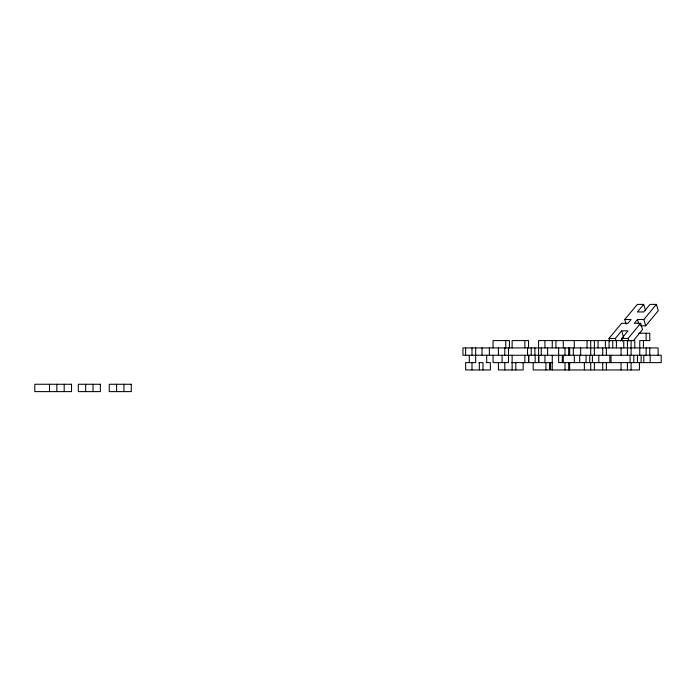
<?xml version="1.0" encoding="UTF-8"?>
<svg xmlns="http://www.w3.org/2000/svg" width="696" height="696" viewBox="0 0 696 696"><rect width="100%" height="100%" fill="white"/><g stroke="black" fill="none" stroke-linecap="round" stroke-linejoin="round"><path stroke-width="1.04" d="M609.8 341.136L608.991 338.439L621.58 323.309L627.94 323.309L631.089 319.525L624.73 319.525L626.078 324.023M624.73 319.525L637.327 304.396L643.687 304.396L645.575 310.686M608.991 338.439L615.351 338.439L621.65 330.87L628.01 330.87L621.711 338.439L622.52 341.136M643.687 304.396L637.388 311.956L643.748 311.956L650.047 304.396L656.406 304.396L658.303 310.686L645.705 325.824L640.407 325.824M656.406 304.396L643.817 319.525L637.458 319.525L634.308 323.309L640.668 323.309L642.556 329.6L633.282 340.753M620.388 340.953L623.538 337.168L621.65 330.87M621.711 338.439L628.07 338.439L640.668 323.309M638.702 333.227L649.794 333.227L649.794 340.579L639.763 340.579L639.763 355.264M478.77 362.616L483.015 362.616L483.015 369.959M486.121 362.616L490.358 362.616L490.358 369.959L465.633 369.959L465.633 362.616L475.673 362.616L475.673 347.922M511.569 362.616L528.534 362.616L528.534 355.264M552.763 362.616L528.803 362.616L528.803 355.264M643.817 319.525L645.705 325.824M637.458 319.525L638.806 324.023M628.07 338.439L628.888 341.136M615.351 338.439L616.16 341.136M658.129 355.264L658.129 347.922L462.944 347.922L462.944 355.264L661.2 355.264L661.2 362.616L558.636 362.616L558.636 347.922M650.177 355.264L650.177 362.616M649.794 347.922L649.794 355.264M646.123 333.227L646.123 340.579M646.123 347.922L646.123 355.264M643.817 355.264L643.817 362.616M643.435 340.579L643.435 347.922M641.129 355.264L641.129 362.616M639.424 362.616L639.424 369.959L550.58 369.959L550.58 362.616M637.458 355.264L637.458 362.616M634.778 347.922L634.778 340.579L538.565 340.579L538.565 362.616M633.786 355.264L633.786 362.616M631.107 340.579L631.098 355.264M631.098 362.616L631.098 369.959M630.115 355.264L630.115 362.616M627.435 340.579L627.427 355.264M627.427 362.616L627.427 369.959M623.764 340.579L623.764 347.922M621.076 347.922L621.076 355.264M621.058 362.616L621.058 369.959M616.412 340.579L616.412 347.922M612.741 340.579L612.741 347.922M611.027 355.264L611.027 362.616M609.8 355.264L609.8 362.616M609.07 340.579L609.07 347.922M606.381 347.922L606.381 355.264M606.373 362.616L606.373 369.959M605.398 340.579L605.398 347.922M602.719 362.616L602.719 369.959M602.71 347.922L602.71 355.264M598.778 355.264L598.778 362.616M598.047 340.579L598.047 347.922M594.375 340.579L594.384 355.264M594.384 362.616L594.384 369.959M592.418 355.264L592.418 362.616M590.704 340.579L590.713 355.264M590.713 362.616L590.713 369.959M589.73 355.264L589.73 362.616M587.033 340.579L587.033 347.922M586.058 355.264L586.058 362.616M584.353 362.616L584.353 369.959M580.673 347.922L580.673 355.264M579.698 355.264L579.698 362.616M574.304 340.579L574.304 347.922M574.322 355.264L574.322 362.616M573.321 347.922L573.321 355.264M569.659 362.616L569.659 369.959M569.65 347.922L569.65 355.264M568.667 347.922L568.667 355.264M568.667 362.616L568.667 369.959M564.995 347.922L564.995 355.264M564.995 362.616L564.995 369.959M563.29 340.579L563.29 347.922M563.29 355.264L563.29 362.616M562.307 355.264L562.307 362.616M555.947 340.579L555.947 347.922M552.267 340.579L552.267 347.922M552.267 355.264L552.267 369.959M549.579 362.616L549.579 369.959L533.188 369.959L533.188 362.616M547.613 347.922L547.613 355.264M545.908 362.616L545.908 369.959M544.924 340.579L544.924 347.922M544.924 355.264L544.924 362.616M541.253 347.922L541.253 355.264M538.835 355.264L538.835 362.616M535.163 355.264L535.163 362.616M534.893 347.922L534.893 355.264M531.222 347.922L531.222 355.264M528.534 347.922L528.534 340.579L512.134 340.579L512.134 347.922M527.542 347.922L527.542 355.264M524.854 340.579L524.854 347.922M524.854 355.264L524.854 362.616M523.148 362.616L523.148 369.959L498.423 369.959L498.423 362.616M515.806 362.616L515.806 369.959M512.134 355.264L512.134 369.959M509.446 347.922L509.446 340.579L493.046 340.579L493.046 347.922M508.463 347.922L508.463 362.616L493.046 362.616L493.046 355.264M505.774 340.579L505.774 347.922M504.791 347.922L504.791 355.264M504.791 362.616L504.791 369.959M502.103 355.264L502.103 362.616M498.423 347.922L498.423 355.264M489.375 347.922L489.375 355.264M486.687 355.264L486.687 362.616M482.032 347.922L482.032 355.264M479.344 362.616L479.344 369.959M471.992 347.922L471.992 355.264M471.992 362.616L471.992 369.959M469.304 355.264L469.304 362.616M465.633 347.922L465.633 355.264M123.94 384.262L123.94 391.604M116.589 384.262L116.589 391.604M93.012 384.262L93.012 391.604M85.669 384.262L85.669 391.604M64.18 384.262L64.18 391.604M56.837 384.262L56.837 391.604M49.494 384.262L49.494 391.604M71.531 384.262L34.8 384.262L34.8 391.604L71.531 391.604L71.531 384.262M100.355 384.262L78.317 384.262L78.317 391.604L100.355 391.604L100.355 384.262M131.283 384.262L109.246 384.262L109.246 391.604L131.283 391.604L131.283 384.262"/></g></svg>
